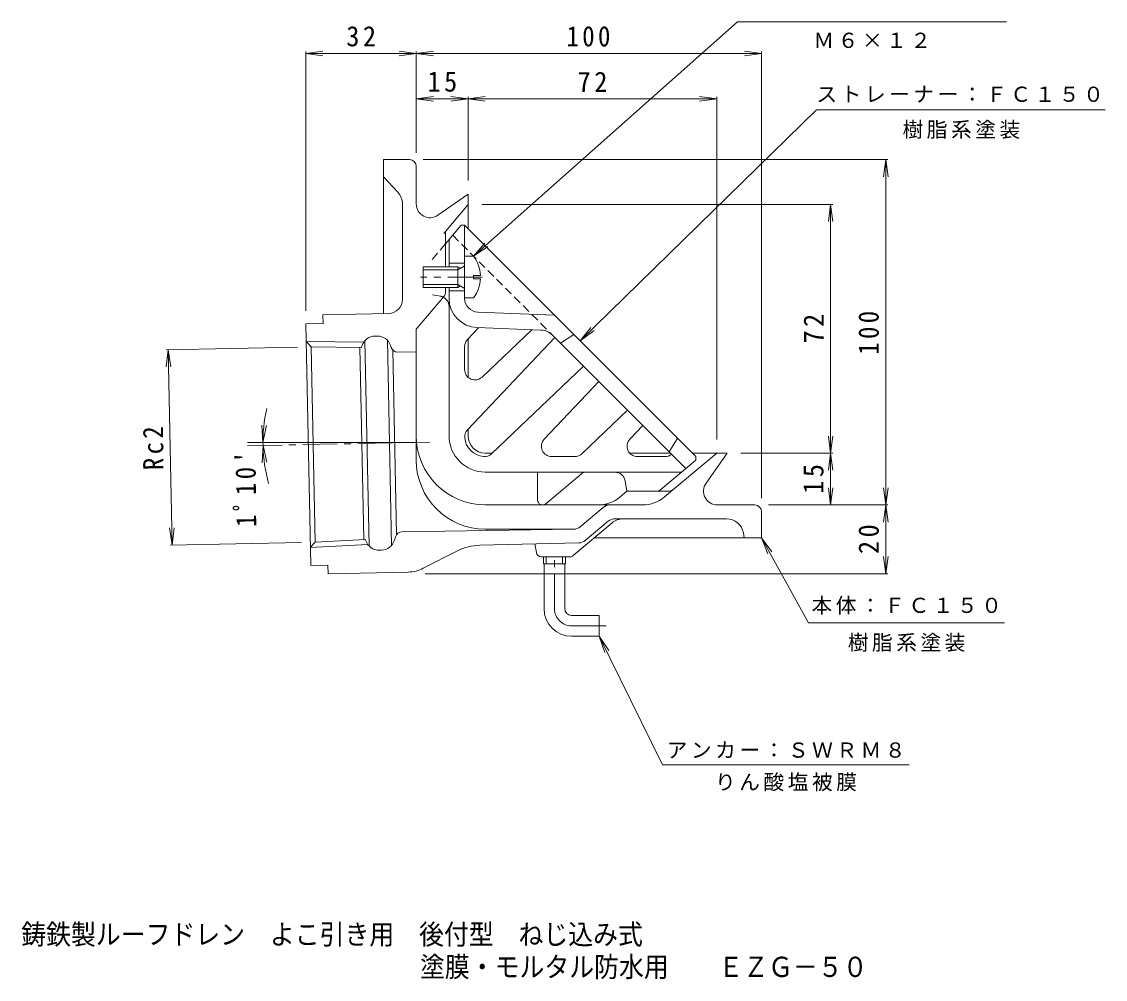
# Model space of a CAD drawing. Units: millimetres, scale not verified. Extents: x -168 to 146, y -274 to 223.
# Drawn here: x -167.8 to 146, y -274.3 to 3 of the extents above; entities that cross this region are included whole.
import ezdxf
from ezdxf.enums import TextEntityAlignment as Align

# ---------------------------------------------------------------- set-up
doc = ezdxf.new("R2010")
doc.units = ezdxf.units.MM
doc.header["$LTSCALE"] = 2
doc.linetypes.add('CHAIN1', pattern=[8, 5, -1, 1, -1])
doc.linetypes.add('DASHED1', pattern=[1.8, 1.2, -0.6])
for name, color, linetype, lineweight in [('0-0_通り芯', 3, 'Continuous', 9), ('0-2_仕上', 6, 'Continuous', 9), ('0-4_その他', 7, 'Continuous', 9), ('0-E', 7, 'Continuous', 9)]:
    doc.layers.add(name, color=color, linetype=linetype, lineweight=lineweight)
doc.layers.add('F-0_F-0ﾚｲﾔ', color=2, linetype='Continuous')
doc.layers.add('F-5_F-5ﾚｲﾔ', color=2, linetype='Continuous')
doc.styles.add('ＭＳ ゴシック', font='')
doc.styles.get('ＭＳ ゴシック').set_extended_font_data('MS Gothic')

msp = doc.modelspace()

# ---------------------------------------------------------------- linework, layer by layer
at = {"layer": '0-0_通り芯'}
for p, q in [((-55.569, -36.993), (-63.069, -36.993)), ((-63.069, -81.54), (-63.069, -36.993)), ((-53.569, -38.993), (-53.569, -49.812)), ((-58.912, -46.451), (-63.069, -41.993)), ((-47.275, -53.089), (-38.569, -46.993)), ((-38.569, -46.993), (-38.569, -56.993)), ((-57.569, -77.508), (-57.569, -49.861)), ((-45.569, -58.335), (-38.569, -49.993)), ((-45.069, -57.739), (-45.069, -67.993)), ((-45.069, -75.447), (-45.069, -73.993)), ((-61.488, -81.507), (-80.621, -81.897)), ((-85.569, -84.498), (-80.57, -84.396)), ((-85.569, -84.498), (-84.144, -154.484)), ((-80.621, -81.897), (-80.57, -84.396)), ((-69.404, -91.343), (-69.293, -90.964)), ((-67.231, -148.86), (-68.441, -89.429)), ((-64.9, -88.078), (-65.536, -88.091)), ((-60.732, -148.727), (-61.943, -89.297)), ((-60.842, -91.348), (-61.029, -90.795)), ((-38.569, -88.887), (-38.569, -99.999)), ((-83.954, -91.185), (-82.803, -147.737)), ((-83.954, -91.185), (-69.404, -91.343)), ((-68.769, -147.012), (-69.903, -91.338)), ((-59.296, -145.594), (-60.385, -92.098)), ((-58.907, -92.707), (-53.569, -92.598)), ((-38.569, -115.027), (-38.569, -116.993)), ((-53.569, -118.854), (-102.462, -118.854)), ((-33.569, -121.993), (-31.603, -121.993)), ((8.231, -121.993), (20.067, -121.993)), ((18.343, -134.653), (33.431, -121.993)), ((26.431, -121.993), (36.431, -121.993)), ((30.335, -130.699), (36.431, -121.993)), ((-18.445, -127.493), (-18.445, -135.527)), ((-5.124, -127.493), (-16.036, -136.65)), ((5.452, -134.653), (7.431, -132.993)), ((19.23, -132.993), (7.431, -132.993)), ((11.915, -136.993), (-33.569, -136.993)), ((-6.094, -143.307), (0.595, -137.695)), ((44.431, -136.993), (33.612, -136.993)), ((3.979, -140.993), (36.258, -140.993)), ((46.431, -138.993), (46.431, -146.493)), ((-7.977, -144.009), (-57.698, -144.757)), ((-8.003, -143.993), (-33.569, -143.993)), ((-8.151, -151.642), (3.146, -142.163)), ((-4.619, -147.291), (2.05, -141.695)), ((-59.587, -146.193), (-59.881, -147.193)), ((-2.014, -146.493), (46.431, -146.493)), ((41.178, -145.099), (41.431, -146.493)), ((-84.249, -149.292), (-82.803, -147.737)), ((-84.249, -149.292), (-67.591, -148.431)), ((-63.637, -150.065), (-64.274, -150.078)), ((-41.606, -150.282), (-51.529, -155.325)), ((-35.163, -148.659), (-6.467, -147.984)), ((-18.793, -150.761), (-19.243, -148.284)), ((-9.115, -151.993), (-17.317, -151.993)), ((-16.744, -153.993), (-16.744, -151.993)), ((-15.929, -153.993), (-15.929, -151.993)), ((-11.209, -153.993), (-11.209, -151.993)), ((-10.394, -153.993), (-10.394, -151.993)), ((-84.144, -154.484), (-79.145, -154.382)), ((-79.145, -154.382), (-79.094, -156.881)), ((-55.856, -156.408), (-79.094, -156.881)), ((-16.744, -153.993), (-10.394, -153.993)), ((-16.569, -166.993), (-16.569, -153.993)), ((-10.569, -166.993), (-10.569, -153.993)), ((-8.569, -168.993), (-0.569, -168.993)), ((-0.569, -168.993), (-0.569, -174.993)), ((-8.569, -174.993), (-0.569, -174.993))]:
    msp.add_line(p, q, dxfattribs=at)
at = {"layer": '0-0_通り芯', "linetype": 'CHAIN1'}
for p, q in [((-34.471, -70.993), (-52.325, -70.993)), ((-102.442, -119.849), (-49.624, -118.773)), ((-13.569, -166.993), (-13.569, -151.993)), ((-8.569, -171.993), (2.431, -171.993))]:
    msp.add_line(p, q, dxfattribs=at)
at = {"layer": '0-0_通り芯'}
for points in [[(-45.42, -76.411), (-53.569, -86.123), (-53.569, -123.993)], [(-83.954, -91.185), (-85.463, -89.69), (-68.783, -89.872)], [(-82.803, -147.737), (-68.271, -146.986), (-68.144, -147.361)]]:
    msp.add_lwpolyline(points, dxfattribs=at)
for centre, radius, start, end in [((-55.569, -38.993), 2, 0, 90), ((-62.569, -49.861), 5, 0, 42.99986), ((-49.569, -49.812), 4, 180, 305.00014), ((-61.569, -77.508), 4, 271.16647, 0), ((-46.569, -75.447), 1.5, 319.99997, 0), ((-65.455, -92.09), 4, 91.16684, 163.64136), ((-64.818, -92.077), 4, 18.69215, 91.16684), ((-58.947, -90.708), 2, 198.69283, 271.16682), ((-33.569, -116.993), 20, 180, 270), ((-33.569, -116.993), 5, 180, 270), ((-33.569, -123.993), 20, 180, 270), ((33.612, -132.993), 4, 145.00002, 270), ((-0.976, -126.993), 10, 270, 310.00006), ((11.915, -126.993), 10, 270, 310.00006), ((19.23, -129.993), 3, 270, 310.00003), ((-16.979, -135.527), 1.466, 180, 309.99991), ((2.523, -139.993), 3, 90, 130.00003), ((44.431, -138.993), 2, 0, 90), ((3.979, -143.993), 3, 90, 130.00003), ((6.36, -145.993), 5, 90, 129.99995), ((36.258, -145.993), 5, 10.30489, 90), ((-8.003, -140.993), 3, 270, 310.00003), ((-8.023, -141.009), 3, 270.86162, 310.00018), ((-64.355, -146.079), 4, 198.69232, 271.16684), ((-63.719, -146.066), 4, 271.16684, 343.64085), ((-57.668, -146.756), 2, 90.86162, 163.64044), ((-6.537, -144.984), 3, 271.34763, 309.99988), ((-34.81, -163.655), 15, 91.34837, 116.93805), ((-17.317, -150.493), 1.5, 190.30505, 270), ((-9.115, -150.493), 1.5, 270, 310.00034), ((-56.06, -146.41), 10, 271.16655, 296.9379), ((-8.569, -166.993), 8, 180, 270), ((-8.569, -166.993), 2, 180, 270)]:
    msp.add_arc(centre, radius, start, end, dxfattribs=at)
at = {"layer": '0-0_通り芯', "linetype": 'CHAIN1'}
msp.add_arc((-8.569, -166.993), 5, 180, 270, dxfattribs=at)
at = {"layer": '0-2_仕上'}
for p, q in [((-40.569, -55.993), (-45.069, -61.356)), ((-39.569, -55.993), (-40.569, -55.993)), ((-39.569, -55.993), (27.431, -122.993)), ((-39.569, -77.144), (-39.569, -55.993)), ((-44.069, -60.164), (-44.069, -67.993)), ((-44.069, -66.993), (-39.569, -66.993)), ((-44.069, -73.993), (-44.069, -116.993)), ((-44.069, -74.993), (-39.569, -74.993)), ((-35.723, -81.141), (-13.569, -81.993)), ((-38.745, -89.073), (-35.5, -85.653)), ((-17.462, -86.347), (-35.896, -85.638)), ((-34.504, -99.939), (-20.074, -86.246)), ((-14.119, -87.807), (24.514, -126.44)), ((-11.801, -90.125), (-7.912, -87.65)), ((-13.41, -88.516), (-38.733, -115.2)), ((-39.569, -91.138), (-39.569, -97.763)), ((-5.092, -96.834), (-31.776, -122.157)), ((-16.515, -117.928), (-0.682, -101.244)), ((-5.649, -122.169), (7.636, -109.562)), ((8.291, -117.928), (12.046, -113.971)), ((22.128, -117.69), (19.653, -121.579)), ((-7.714, -122.993), (-14.339, -122.993)), ((18.427, -122.993), (10.467, -122.993)), ((27.431, -123.993), (16.705, -132.993)), ((27.431, -122.993), (27.431, -123.993)), ((23.26, -127.493), (-33.569, -127.493)), ((6.879, -129.956), (7.431, -132.993))]:
    msp.add_line(p, q, dxfattribs=at)
at = {"layer": '0-2_仕上', "linetype": 'DASHED1'}
for p, q in [((-43.016, -58.91), (-14.119, -87.807)), ((-45.069, -61.356), (-49.569, -66.719)), ((-46.533, -76.545), (-49.574, -75.993))]:
    msp.add_line(p, q, dxfattribs=at)
at = {"layer": '0-2_仕上', "color": 4}
for p, q in [((-36.969, -64.993), (-39.569, -64.993)), ((-51.569, -67.993), (-51.569, -73.993)), ((-41.569, -67.993), (-51.569, -67.993)), ((-41.569, -68.863), (-51.569, -68.863)), ((-41.569, -68.863), (-39.696, -67.811)), ((-41.569, -67.993), (-40.805, -68.434)), ((-41.569, -67.993), (-41.569, -73.993)), ((-36.969, -71.472), (-36.969, -70.514)), ((-34.98, -70.514), (-36.969, -70.514)), ((-34.98, -71.472), (-36.969, -71.472)), ((-41.569, -73.123), (-51.569, -73.123)), ((-41.569, -73.993), (-51.569, -73.993)), ((-41.569, -73.123), (-39.696, -74.175)), ((-41.569, -73.993), (-40.805, -73.552)), ((-36.969, -76.993), (-39.569, -76.993))]:
    msp.add_line(p, q, dxfattribs=at)
for start, end in [(2.74562, 36.86987), (323.13013, 357.25438)]:
    msp.add_arc((-44.969, -70.993), 10, start, end, dxfattribs=at)
at = {"layer": '0-2_仕上', "linetype": 'DASHED1'}
msp.add_arc((-47.069, -79.497), 3, 63.89326, 79.70404, dxfattribs=at)
at = {"layer": '0-2_仕上'}
for centre, radius, start, end in [((-47.069, -79.497), 3, 0, 63.89326), ((-35.569, -77.144), 8.5, 180, 267.79736), ((-35.569, -77.144), 4, 180, 267.79758), ((-17.654, -91.343), 5, 44.99989, 87.79738), ((-36.569, -91.138), 3, 136.49954, 179.99966), ((-36.569, -97.763), 3, 180.00034, 313.49998), ((-36.557, -117.265), 3, 136.50002, 185.20398), ((-33.569, -116.993), 10.5, 180, 270), ((-33.569, -116.993), 6, 185.20395, 264.79732), ((-14.339, -119.993), 3, 136.50002, 269.99966), ((10.467, -119.993), 3, 136.50002, 270), ((-33.841, -119.981), 3, 264.79729, 313.49998), ((-7.714, -119.993), 3, 270.00034, 313.50046), ((18.427, -119.993), 3, 270, 310.13972), ((3.927, -130.493), 3, 10.30553, 90)]:
    msp.add_arc(centre, radius, start, end, dxfattribs=at)
at = {"layer": '0-4_その他'}
for p, q in [((-85.569, -6.287), (-80.612, -5.635)), ((-85.569, -5.687), (-85.569, -80.77)), ((-53.569, -6.287), (-58.526, -5.635)), ((-53.569, -6.287), (-48.612, -5.635)), ((-53.569, -5.687), (-53.569, -34.993)), ((46.431, -6.287), (41.474, -5.635)), ((46.431, -5.687), (46.431, -134.993)), ((-85.569, -6.287), (-53.569, -6.287)), ((-85.569, -6.287), (-80.612, -6.94)), ((-53.569, -6.287), (-58.526, -6.94)), ((-53.569, -6.287), (46.431, -6.287)), ((-53.569, -6.287), (-48.612, -6.94)), ((46.431, -6.287), (41.474, -6.94)), ((-53.569, -19.394), (-48.612, -18.741)), ((-38.569, -19.394), (-43.526, -18.741)), ((-38.569, -19.394), (-33.612, -18.741)), ((-38.569, -18.794), (-38.569, -42.993)), ((33.431, -19.394), (28.474, -18.741)), ((33.431, -18.794), (33.431, -117.993)), ((-53.569, -19.394), (-38.569, -19.394)), ((-53.569, -19.394), (-48.612, -20.046)), ((-38.569, -19.394), (-43.526, -20.046)), ((-38.569, -19.394), (33.431, -19.394)), ((-38.569, -19.394), (-33.612, -20.046)), ((33.431, -19.394), (28.474, -20.046)), ((83.031, -36.993), (-51.569, -36.993)), ((82.431, -36.993), (81.778, -41.95)), ((82.431, -136.993), (82.431, -36.993)), ((82.431, -36.993), (83.084, -41.95)), ((67.031, -49.993), (-34.569, -49.993)), ((66.431, -49.993), (65.778, -54.95)), ((66.431, -121.993), (66.431, -49.993)), ((66.431, -49.993), (67.084, -54.95)), ((-126.017, -92.042), (-87.953, -91.266)), ((-125.417, -92.029), (-125.968, -96.999)), ((-124.265, -148.581), (-125.417, -92.029)), ((-125.417, -92.029), (-124.663, -96.972)), ((-97.957, -118.854), (-98.276, -113.864)), ((-97.957, -118.854), (-96.974, -113.951)), ((66.431, -121.993), (65.778, -117.036)), ((66.431, -121.993), (67.084, -117.036)), ((-97.947, -119.758), (-98.165, -124.753)), ((-97.947, -119.758), (-96.865, -124.639)), ((67.031, -121.993), (40.431, -121.993)), ((66.431, -121.993), (65.778, -126.95)), ((66.431, -136.993), (66.431, -121.993)), ((66.431, -121.993), (67.084, -126.95)), ((66.431, -136.993), (65.778, -132.036)), ((66.431, -136.993), (67.084, -132.036)), ((82.431, -136.993), (81.778, -132.036)), ((82.431, -136.993), (83.084, -132.036)), ((83.031, -136.993), (48.431, -136.993)), ((82.431, -136.993), (81.778, -141.95)), ((82.431, -156.881), (82.431, -136.993)), ((82.431, -136.993), (83.084, -141.95)), ((-124.265, -148.581), (-125.019, -143.638)), ((-124.265, -148.581), (-123.714, -143.612)), ((-124.865, -148.593), (-86.802, -147.818)), ((82.431, -156.881), (81.778, -151.924)), ((82.431, -156.881), (83.084, -151.924)), ((83.031, -156.881), (-50.982, -156.881))]:
    msp.add_line(p, q, dxfattribs=at)
msp.add_arc((-53.571, -118.854), 44.386, 167.21296, 195.59385, dxfattribs=at)
at = {"layer": '0-E'}
for p, q in [((-36.969, -64.993), (39.493, 2.952)), ((117.382, 2.952), (39.493, 2.952)), ((-36.969, -64.993), (-33.697, -61.212)), ((-36.969, -64.993), (-32.83, -62.188)), ((-6.069, -89.493), (-2.983, -85.559)), ((-6.069, -89.493), (-2.07, -86.491)), ((46.431, -146.493), (49.394, -150.521)), ((46.431, -146.493), (48.25, -151.15)), ((-0.569, -174.993), (2.204, -179.153)), ((-0.569, -174.993), (1.033, -179.729)), ((-0.569, -174.993), (17.729, -212.199)), ((17.729, -212.199), (89.153, -212.199))]:
    msp.add_line(p, q, dxfattribs=at)
for points in [[(-6.069, -89.493), (62.307, -22.546), (145.967, -22.546)], [(46.431, -146.493), (59.984, -171.111), (116.779, -171.111)]]:
    msp.add_lwpolyline(points, dxfattribs=at)

# ---------------------------------------------------------------- texts
at = {"layer": '0-4_その他', "color": 2, "char_height": 5.865, "attachment_point": 7, "style": 'ＭＳ ゴシック'}
for s, insert in [('\\T1.27;\\W0.95;32', (-73.819, -4.287)), ('\\T1.27;\\W0.9;100', (-10.069, -4.287)), ('\\T1.27;\\W0.95;15', (-50.319, -17.394)), ('\\T1.27;\\W0.95;72', (-6.819, -17.394))]:
    msp.add_mtext(s, dxfattribs=dict(at, insert=insert))
for s, insert, rotation in [('\\T1.27;\\W0.9;100', (80.431, -93.493), 90), ('\\T1.27;\\W0.95;72', (64.431, -90.243), 90), ('\\T1.27;\\W0.9;Rc2', (-126.668, -126.884), 90.583), ("\\T1.28;\\W0.9;1ﾟ10'", (-99.807, -143.319), 90.583), ('\\T1.27;\\W0.95;15', (64.431, -133.743), 90), ('\\T1.27;\\W0.95;20', (80.431, -151.187), 90)]:
    msp.add_mtext(s, dxfattribs=dict(at, insert=insert, rotation=rotation))
at = {"layer": '0-E', "char_height": 4.399, "attachment_point": 7, "style": 'ＭＳ ゴシック'}
for s, insert in [('\\T1.17;Ｍ６×１２', (61.438, -4.711)), ('\\T1.17;ストレーナー：ＦＣ１５０', (62.307, -20.489)), ('\\T1.17;樹脂系塗装', (87.232, -30.99)), ('\\T1.17;本体：ＦＣ１５０', (60.882, -168.731)), ('\\T1.17;樹脂系塗装', (71.382, -179.518)), ('\\T1.17;アンカー：ＳＷＲＭ８', (18.941, -210.372)), ('\\T1.17;りん酸塩被膜', (32.941, -219.901))]:
    msp.add_mtext(s, dxfattribs=dict(at, insert=insert))
at = {"layer": 'F-0_F-0ﾚｲﾔ', "style": 'ＭＳ ゴシック', "width": 0.9}
msp.add_text('塗膜・モルタル防水用\u3000\u3000ＥＺＧ－５０', height=5.865, dxfattribs=at).set_placement((-52.467, -275.416), align=Align.BOTTOM_LEFT)
at = {"layer": 'F-5_F-5ﾚｲﾔ', "style": 'ＭＳ ゴシック', "width": 0.9}
msp.add_text('鋳鉄製ルーフドレン\u3000よこ引き用\u3000後付型\u3000ねじ込み式', height=5.865, dxfattribs=at).set_placement((-167.952, -266.001), align=Align.BOTTOM_LEFT)

doc.saveas('drawing.dxf')
